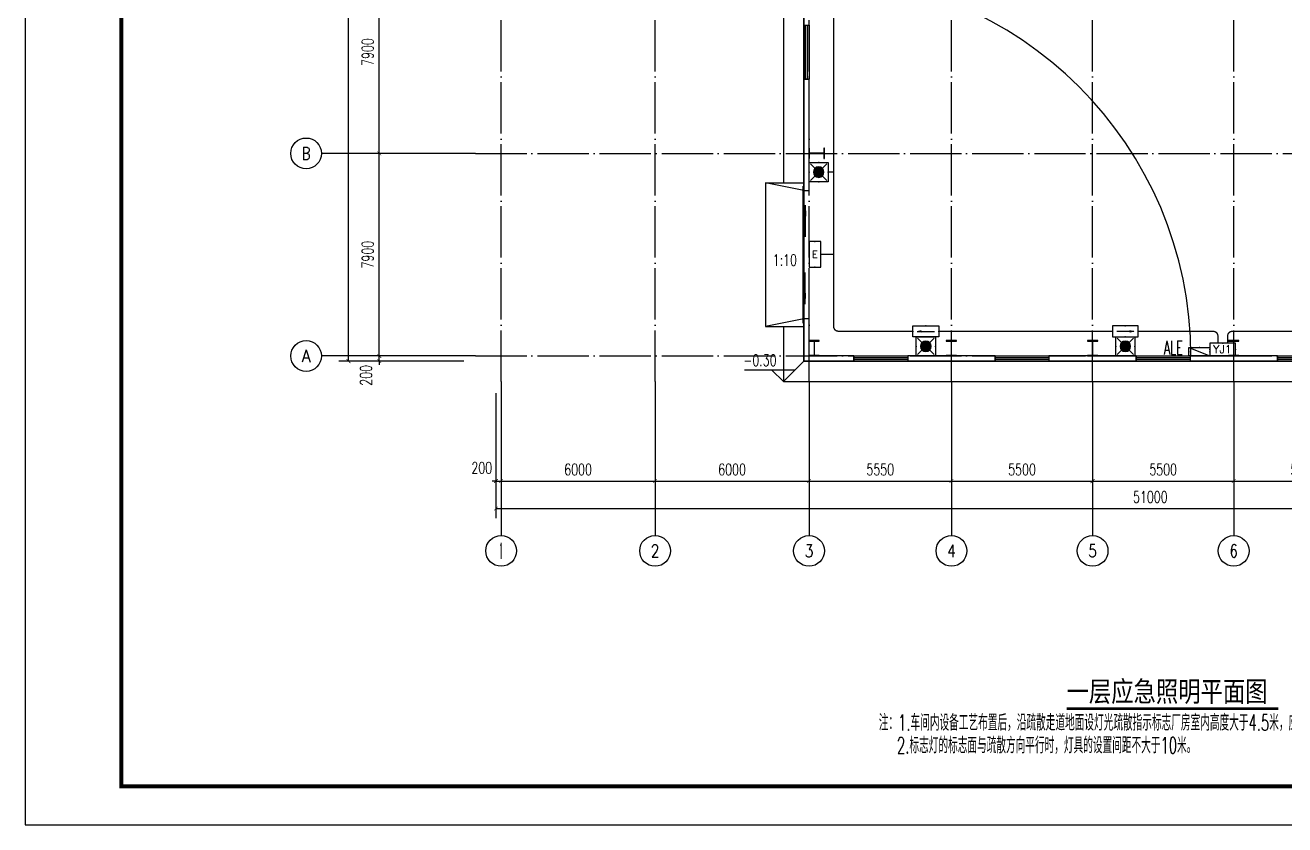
# Model space of a CAD drawing. Extents: x 1162612 to 1711260, y -157368 to 197905.
# Drawn here: x 1604543 to 1653632, y -24012 to 7170 of the extents above; entities that cross this region are included whole.
import ezdxf
from ezdxf.enums import TextEntityAlignment as Align

# ---------------------------------------------------------------- set-up
doc = ezdxf.new("R2010")
doc.units = 0
doc.header["$LTSCALE"] = 1000
doc.header["$MEASUREMENT"] = 0
doc.linetypes.add('DOTE', pattern=[2.42, 2, -0.2, 0.02, -0.2])
doc.layers.get('0').update_dxf_attribs({"linetype": 'CONTINUOUS'})
doc.layers.get('DEFPOINTS').update_dxf_attribs({"linetype": 'CONTINUOUS'})
for name, color, linetype in [('AXIS', 3, 'CONTINUOUS'), ('AXIS_TEXT', 7, 'CONTINUOUS'), ('COLUMN', 99, 'CONTINUOUS'), ('DIM_ELEV', 3, 'CONTINUOUS'), ('DIM_SYMB', 3, 'CONTINUOUS'), ('DOTE', 1, 'DOTE'), ('EQUIP-消防', 3, 'CONTINUOUS'), ('EQUIP-照明', 3, 'CONTINUOUS'), ('EQUIP-箱柜', 3, 'CONTINUOUS'), ('GROUND', 2, 'CONTINUOUS'), ('PUB_TEXT', 7, 'CONTINUOUS'), ('PUB_TITLE', 4, 'CONTINUOUS'), ('STAIR', 2, 'CONTINUOUS'), ('TEL_SYMB', 3, 'CONTINUOUS'), ('TEL_TEXT', 7, 'CONTINUOUS'), ('WALL', 9, 'CONTINUOUS'), ('WINDOW', 99, 'CONTINUOUS'), ('WIRE-照明', 1, 'CONTINUOUS')]:
    doc.layers.add(name, color=color, linetype=linetype)
doc.styles.add('_TCH_AXIS', font='COMPLEX', dxfattribs={"bigfont": 'GBCBIG'})
doc.styles.add('_TCH_DIM', font='SIMPLEX', dxfattribs={"bigfont": 'GBCBIG'})
doc.styles.add('_TEL_DIM', font='SIMPLEX', dxfattribs={"width": 0.8, "height": 3.5, "bigfont": 'HZTXT'})
doc.styles.add('COMPLEX', font='COMPLEX')
doc.styles.add('DIM_FONT', font='SIMPLEX', dxfattribs={"width": 0.7, "bigfont": 'GBCBIG'})
doc.styles.get("Standard").update_dxf_attribs({"font": 'gbenor.shx', "bigfont": 'gbcbig.shx'})
doc.styles.add('STY53', font='COMPLEX', dxfattribs={"width": 0.6, "bigfont": 'HZTXT'})
doc.styles.add('新宋体', font='', dxfattribs={"width": 0.8})
doc.styles.get('新宋体').set_extended_font_data('NSimSun')
doc.dimstyles.new('DIMN150', dxfattribs={"dimscale": 1.5, "dimtxt": 300, "dimasz": 100, "dimexe": 250, "dimexo": 300, "dimgap": 150, "dimtad": 1, "dimdec": 0, "dimzin": 0, "dimtxsty": 'DIM_FONT', "dimblk": 'ARCHTICK', "dimcen": 0.09, "dimclrt": 7, "dimazin": 3, "dimtfac": 1, "dimtdec": 0, "dimtix": 1, "dimtmove": 0, "dimatfit": 3, "dimtolj": 1, "dimtzin": 0})

# ---------------------------------------------------------------- blocks, each defined once
blk = doc.blocks.new('$TCHSYS$WIN2D')
for p, q in [((-0.5, 0.5), (0.5, 0.5)), ((-0.5, 0.5), (-0.5, -0.5)), ((0.5, 0.5), (0.5, -0.5)), ((0.5, 0.167), (-0.5, 0.167)), ((0.5, -0.167), (-0.5, -0.167)), ((-0.5, -0.5), (0.5, -0.5))]:
    blk.add_line(p, q)
blk = doc.blocks.new('$DORLIB2D$00000130')
at = {"color": 0, "linetype": 'CONTINUOUS'}
for p, q in [((-0.5333, 0.6601), (-0.5333, 0.5127)), ((0, 0.6601), (-0.5333, 0.6601)), ((0, 0.5127), (0, 0.6601)), ((0.5333, 0.6601), (0, 0.6601)), ((0.5333, 0.6601), (0.5333, 0.5127)), ((0, 0.5127), (-0.5333, 0.5127)), ((0.5333, 0.5127), (0, 0.5127)), ((-0.3853, 0.2694), (-0.1396, 0.2694)), ((-0.3853, 0.2694), (-0.2999, 0.2144)), ((-0.2999, 0.2144), (-0.2999, 0.2694)), ((0.3853, 0.2694), (0.1396, 0.2694)), ((0.2999, 0.2144), (0.2999, 0.2694)), ((0.3853, 0.2694), (0.2999, 0.2144))]:
    blk.add_line(p, q, dxfattribs=at)
blk = doc.blocks.new('_AXISO')
blk.add_circle((0, 0), 0.5)
at = {"layer": 'AXIS_TEXT', "style": 'COMPLEX', "width": 1.041667}
blk.add_attdef('A', text='', height=0.56, dxfattribs=at).set_placement((-0.25, -0.28), (0.25, -0.28), align=Align.FIT)
blk = doc.blocks.new('_ARCHTICK')
at = {"color": 0, "linetype": 'BYBLOCK', "const_width": 0.15}
blk.add_lwpolyline([(-0.5, -0.5), (0.5, 0.5)], dxfattribs=at)
blk = doc.blocks.new('*D117')
at = {"layer": 'AXIS', "color": 0}
for p, q in [((1734864, 65727), (1734864, 60852)), ((1785864, 65727), (1785864, 60852)), ((1734864, 61227), (1785864, 61227))]:
    blk.add_line(p, q, dxfattribs=at)
at = {"layer": 'DEFPOINTS', "color": 0}
for p in [(1734864, 66177), (1785864, 66177), (1785864, 61227)]:
    blk.add_point(p, dxfattribs=at)
at = {"layer": 'AXIS', "color": 0, "xscale": 150, "yscale": 150, "zscale": 150, "rotation": 180}
blk.add_blockref('_ARCHTICK', (1734864, 61227), dxfattribs=at)
at = {"layer": 'AXIS', "color": 0, "xscale": 150, "yscale": 150, "zscale": 150}
blk.add_blockref('_ARCHTICK', (1785864, 61227), dxfattribs=at)
at = {"layer": 'AXIS', "color": 7, "insert": (1760364, 61677), "char_height": 450, "attachment_point": 5, "style": 'DIM_FONT'}
blk.add_mtext('\\A1;51000', dxfattribs=at)
blk = doc.blocks.new('*D118')
at = {"layer": 'AXIS', "color": 0}
for p, q in [((1734864, 65727), (1734864, 61924)), ((1735064, 65727), (1735064, 61924)), ((1734864, 62299), (1734714, 62299)), ((1734864, 62299), (1735064, 62299)), ((1735064, 62299), (1735214, 62299))]:
    blk.add_line(p, q, dxfattribs=at)
at = {"layer": 'DEFPOINTS', "color": 0}
for p in [(1734864, 66177), (1735064, 66177), (1735064, 62299)]:
    blk.add_point(p, dxfattribs=at)
at = {"layer": 'AXIS', "color": 0, "xscale": 150, "yscale": 150, "zscale": 150}
blk.add_blockref('_ARCHTICK', (1734864, 62299), dxfattribs=at)
at = {"layer": 'AXIS', "color": 0, "xscale": 150, "yscale": 150, "zscale": 150, "rotation": 180}
blk.add_blockref('_ARCHTICK', (1735064, 62299), dxfattribs=at)
at = {"layer": 'AXIS', "color": 7, "insert": (1734309, 62817), "char_height": 450, "attachment_point": 5, "style": 'DIM_FONT'}
blk.add_mtext('\\A1;200', dxfattribs=at)
blk = doc.blocks.new('*D119')
at = {"layer": 'AXIS', "color": 0}
for p, q in [((1735064, 65727), (1735064, 61924)), ((1741064, 65727), (1741064, 61924)), ((1735064, 62299), (1741064, 62299))]:
    blk.add_line(p, q, dxfattribs=at)
at = {"layer": 'DEFPOINTS', "color": 0}
for p in [(1735064, 66177), (1741064, 66177), (1741064, 62299)]:
    blk.add_point(p, dxfattribs=at)
at = {"layer": 'AXIS', "color": 0, "xscale": 150, "yscale": 150, "zscale": 150, "rotation": 180}
blk.add_blockref('_ARCHTICK', (1735064, 62299), dxfattribs=at)
at = {"layer": 'AXIS', "color": 0, "xscale": 150, "yscale": 150, "zscale": 150}
blk.add_blockref('_ARCHTICK', (1741064, 62299), dxfattribs=at)
at = {"layer": 'AXIS', "color": 7, "insert": (1738064, 62749), "char_height": 450, "attachment_point": 5, "style": 'DIM_FONT'}
blk.add_mtext('\\A1;6000', dxfattribs=at)
blk = doc.blocks.new('*D120')
at = {"layer": 'AXIS', "color": 0}
for p, q in [((1741064, 65727), (1741064, 61924)), ((1747064, 65727), (1747064, 61924)), ((1741064, 62299), (1747064, 62299))]:
    blk.add_line(p, q, dxfattribs=at)
at = {"layer": 'DEFPOINTS', "color": 0}
for p in [(1741064, 66177), (1747064, 66177), (1747064, 62299)]:
    blk.add_point(p, dxfattribs=at)
at = {"layer": 'AXIS', "color": 0, "xscale": 150, "yscale": 150, "zscale": 150, "rotation": 180}
blk.add_blockref('_ARCHTICK', (1741064, 62299), dxfattribs=at)
at = {"layer": 'AXIS', "color": 0, "xscale": 150, "yscale": 150, "zscale": 150}
blk.add_blockref('_ARCHTICK', (1747064, 62299), dxfattribs=at)
at = {"layer": 'AXIS', "color": 7, "insert": (1744064, 62749), "char_height": 450, "attachment_point": 5, "style": 'DIM_FONT'}
blk.add_mtext('\\A1;6000', dxfattribs=at)
blk = doc.blocks.new('*D121')
at = {"layer": 'AXIS', "color": 0}
for p, q in [((1747064, 65727), (1747064, 61924)), ((1752614, 65727), (1752614, 61924)), ((1747064, 62299), (1752614, 62299))]:
    blk.add_line(p, q, dxfattribs=at)
at = {"layer": 'DEFPOINTS', "color": 0}
for p in [(1747064, 66177), (1752614, 66177), (1752614, 62299)]:
    blk.add_point(p, dxfattribs=at)
at = {"layer": 'AXIS', "color": 0, "xscale": 150, "yscale": 150, "zscale": 150, "rotation": 180}
blk.add_blockref('_ARCHTICK', (1747064, 62299), dxfattribs=at)
at = {"layer": 'AXIS', "color": 0, "xscale": 150, "yscale": 150, "zscale": 150}
blk.add_blockref('_ARCHTICK', (1752614, 62299), dxfattribs=at)
at = {"layer": 'AXIS', "color": 7, "insert": (1749839, 62749), "char_height": 450, "attachment_point": 5, "style": 'DIM_FONT'}
blk.add_mtext('\\A1;5550', dxfattribs=at)
blk = doc.blocks.new('*D122')
at = {"layer": 'AXIS', "color": 0}
for p, q in [((1752614, 65727), (1752614, 61924)), ((1758114, 65727), (1758114, 61924)), ((1752614, 62299), (1758114, 62299))]:
    blk.add_line(p, q, dxfattribs=at)
at = {"layer": 'DEFPOINTS', "color": 0}
for p in [(1752614, 66177), (1758114, 66177), (1758114, 62299)]:
    blk.add_point(p, dxfattribs=at)
at = {"layer": 'AXIS', "color": 0, "xscale": 150, "yscale": 150, "zscale": 150, "rotation": 180}
blk.add_blockref('_ARCHTICK', (1752614, 62299), dxfattribs=at)
at = {"layer": 'AXIS', "color": 0, "xscale": 150, "yscale": 150, "zscale": 150}
blk.add_blockref('_ARCHTICK', (1758114, 62299), dxfattribs=at)
at = {"layer": 'AXIS', "color": 7, "insert": (1755364, 62749), "char_height": 450, "attachment_point": 5, "style": 'DIM_FONT'}
blk.add_mtext('\\A1;5500', dxfattribs=at)
blk = doc.blocks.new('*D123')
at = {"layer": 'AXIS', "color": 0}
for p, q in [((1758114, 65727), (1758114, 61924)), ((1763614, 65727), (1763614, 61924)), ((1758114, 62299), (1763614, 62299))]:
    blk.add_line(p, q, dxfattribs=at)
at = {"layer": 'DEFPOINTS', "color": 0}
for p in [(1758114, 66177), (1763614, 66177), (1763614, 62299)]:
    blk.add_point(p, dxfattribs=at)
at = {"layer": 'AXIS', "color": 0, "xscale": 150, "yscale": 150, "zscale": 150, "rotation": 180}
blk.add_blockref('_ARCHTICK', (1758114, 62299), dxfattribs=at)
at = {"layer": 'AXIS', "color": 0, "xscale": 150, "yscale": 150, "zscale": 150}
blk.add_blockref('_ARCHTICK', (1763614, 62299), dxfattribs=at)
at = {"layer": 'AXIS', "color": 7, "insert": (1760864, 62749), "char_height": 450, "attachment_point": 5, "style": 'DIM_FONT'}
blk.add_mtext('\\A1;5500', dxfattribs=at)
blk = doc.blocks.new('*D124')
at = {"layer": 'AXIS', "color": 0}
for p, q in [((1763614, 65727), (1763614, 61924)), ((1769114, 65727), (1769114, 61924)), ((1763614, 62299), (1769114, 62299))]:
    blk.add_line(p, q, dxfattribs=at)
at = {"layer": 'DEFPOINTS', "color": 0}
for p in [(1763614, 66177), (1769114, 66177), (1769114, 62299)]:
    blk.add_point(p, dxfattribs=at)
at = {"layer": 'AXIS', "color": 0, "xscale": 150, "yscale": 150, "zscale": 150, "rotation": 180}
blk.add_blockref('_ARCHTICK', (1763614, 62299), dxfattribs=at)
at = {"layer": 'AXIS', "color": 0, "xscale": 150, "yscale": 150, "zscale": 150}
blk.add_blockref('_ARCHTICK', (1769114, 62299), dxfattribs=at)
at = {"layer": 'AXIS', "color": 7, "insert": (1766364, 62749), "char_height": 450, "attachment_point": 5, "style": 'DIM_FONT'}
blk.add_mtext('\\A1;5500', dxfattribs=at)
blk = doc.blocks.new('*D129')
at = {"layer": 'AXIS', "color": 0}
for p, q in [((1733614, 98977), (1728739, 98977)), ((1729114, 66977), (1729114, 98977)), ((1733614, 66977), (1728739, 66977))]:
    blk.add_line(p, q, dxfattribs=at)
at = {"layer": 'DEFPOINTS', "color": 0}
for p in [(1729114, 98977), (1734064, 98977), (1734064, 66977)]:
    blk.add_point(p, dxfattribs=at)
at = {"layer": 'AXIS', "color": 0, "xscale": 150, "yscale": 150, "zscale": 150}
for p, rotation in [((1729114, 98977), 90), ((1729114, 66977), 270)]:
    blk.add_blockref('_ARCHTICK', p, dxfattribs=dict(at, rotation=rotation))
at = {"layer": 'AXIS', "color": 7, "insert": (1728664, 82977), "char_height": 450, "attachment_point": 5, "rotation": 90, "style": 'DIM_FONT'}
blk.add_mtext('\\A1;32000', dxfattribs=at)
blk = doc.blocks.new('*D130')
at = {"layer": 'AXIS', "color": 0}
for p, q in [((1730314, 67177), (1730314, 67327)), ((1733614, 67177), (1729939, 67177)), ((1733614, 66977), (1729939, 66977)), ((1730314, 66977), (1730314, 67177)), ((1730314, 66977), (1730314, 66827))]:
    blk.add_line(p, q, dxfattribs=at)
at = {"layer": 'DEFPOINTS', "color": 0}
for p in [(1730314, 67177), (1734064, 67177), (1734064, 66977)]:
    blk.add_point(p, dxfattribs=at)
at = {"layer": 'AXIS', "color": 0, "xscale": 150, "yscale": 150, "zscale": 150}
for p, rotation in [((1730314, 67177), 270), ((1730314, 66977), 90)]:
    blk.add_blockref('_ARCHTICK', p, dxfattribs=dict(at, rotation=rotation))
at = {"layer": 'AXIS', "color": 7, "insert": (1729797, 66422), "char_height": 450, "attachment_point": 5, "rotation": 90, "style": 'DIM_FONT'}
blk.add_mtext('\\A1;200', dxfattribs=at)
blk = doc.blocks.new('*D131')
at = {"layer": 'AXIS', "color": 0}
for p, q in [((1733614, 75077), (1729939, 75077)), ((1730314, 67177), (1730314, 75077)), ((1733614, 67177), (1729939, 67177))]:
    blk.add_line(p, q, dxfattribs=at)
at = {"layer": 'DEFPOINTS', "color": 0}
for p in [(1730314, 75077), (1734064, 75077), (1734064, 67177)]:
    blk.add_point(p, dxfattribs=at)
at = {"layer": 'AXIS', "color": 0, "xscale": 150, "yscale": 150, "zscale": 150}
for p, rotation in [((1730314, 75077), 90), ((1730314, 67177), 270)]:
    blk.add_blockref('_ARCHTICK', p, dxfattribs=dict(at, rotation=rotation))
at = {"layer": 'AXIS', "color": 7, "insert": (1729864, 71127), "char_height": 450, "attachment_point": 5, "rotation": 90, "style": 'DIM_FONT'}
blk.add_mtext('\\A1;7900', dxfattribs=at)
blk = doc.blocks.new('*D132')
at = {"layer": 'AXIS', "color": 0}
for p, q in [((1733614, 82977), (1729939, 82977)), ((1730314, 75077), (1730314, 82977)), ((1733614, 75077), (1729939, 75077))]:
    blk.add_line(p, q, dxfattribs=at)
at = {"layer": 'DEFPOINTS', "color": 0}
for p in [(1730314, 82977), (1734064, 82977), (1734064, 75077)]:
    blk.add_point(p, dxfattribs=at)
at = {"layer": 'AXIS', "color": 0, "xscale": 150, "yscale": 150, "zscale": 150}
for p, rotation in [((1730314, 82977), 90), ((1730314, 75077), 270)]:
    blk.add_blockref('_ARCHTICK', p, dxfattribs=dict(at, rotation=rotation))
at = {"layer": 'AXIS', "color": 7, "insert": (1729864, 79027), "char_height": 450, "attachment_point": 5, "rotation": 90, "style": 'DIM_FONT'}
blk.add_mtext('\\A1;7900', dxfattribs=at)
blk = doc.blocks.new('$EQUIP$00001167')
for p, q in [((-0.429, 0.429), (0.429, -0.429)), ((-0.429, -0.429), (0.429, 0.429))]:
    blk.add_line(p, q)
blk.add_lwpolyline([(-0.5, 0.5), (-0.5, -0.5), (0.5, -0.5), (0.5, 0.5)], close=True)
blk.add_circle((0, 0), 0.275)
for p in [(-0.5, 0), (0, 0.5), (0.5, 0), (0, -0.5)]:
    blk.add_point(p)
for points in [[(-0.238, 0.137), (0.238, 0.137), (-0.275, 0), (0.275, 0)], [(-0.238, -0.137), (0.238, -0.137), (-0.275, 0), (0.275, 0)], [(-0.137, 0.238), (0.137, 0.238), (-0.238, 0.137), (0.238, 0.137)], [(0, 0.275), (0, 0.275), (-0.137, 0.238), (0.137, 0.238)], [(-0.137, -0.238), (0.137, -0.238), (-0.238, -0.137), (0.238, -0.137)], [(0, -0.275), (0, -0.275), (-0.137, -0.238), (0.137, -0.238)]]:
    blk.add_solid(points)
at = {"flags": 9}
blk.add_attdef('A', (0, 0), '', height=0.00002, dxfattribs=at)
blk = doc.blocks.new('$EQUIP$00001686')
for p, q in [((0.72, 0.6), (-0.72, 0.6)), ((-0.72, 0.6), (-0.72, 0)), ((-0.72, 0), (0.72, 0)), ((0.72, 0), (0.72, 0.6))]:
    blk.add_line(p, q)
at = {"color": 7}
blk.add_line((-0.48, 0.3), (0.48, 0.3), dxfattribs=at)
for p in [(-0.72, 0.3), (0, 0.6), (0, 0), (0.72, 0.3)]:
    blk.add_point(p)
blk.add_solid([(-0.24, 0.228), (-0.528, 0.3), (-0.24, 0.372)])
blk = doc.blocks.new('$EQUIP$00001776')
for p, q in [((0.72, 0.66), (-0.72, 0.66)), ((-0.72, 0.66), (-0.72, 0)), ((-0.72, 0), (0.72, 0)), ((0.72, 0), (0.72, 0.66))]:
    blk.add_line(p, q)
for p in [(-0.72, 0.33), (0, 0.66), (0, 0), (0.72, 0.33)]:
    blk.add_point(p)
blk = doc.blocks.new('$EQUIP$00002942')
for p, q in [((-0.75, 0.6), (-0.75, 0)), ((-0.75, 0), (0.75, 0.6)), ((0.75, 0.6), (-0.75, 0.6)), ((-0.75, 0), (0.75, 0)), ((0.75, 0), (0.75, 0.6))]:
    blk.add_line(p, q)
at = {"const_width": 0.04}
blk.add_lwpolyline([(-0.75, 0.6), (-0.75, 0), (0.75, 0), (0.75, 0.6), (-0.75, 0.6), (-0.75, 0)], dxfattribs=at)
for p in [(-0.75, 0.3), (0, 0.6), (0, 0), (0.75, 0.3)]:
    blk.add_point(p)
blk = doc.blocks.new('$EQUIP$00001924')
for p, q in [((-0.65, 0.65), (-0.65, 0)), ((0.65, 0.65), (-0.65, 0.65)), ((0.65, 0), (0.65, 0.65)), ((-0.65, 0), (0.65, 0))]:
    blk.add_line(p, q)
for p in [(0, 0.65), (-0.65, 0.325), (0, 0), (0.65, 0.325)]:
    blk.add_point(p)
at = {"color": 7, "style": '_TEL_DIM'}
blk.add_attdef('$TEXT$', text='', height=0.4, dxfattribs=at).set_placement((-0.014, 0.343), align=Align.MIDDLE_CENTER)
blk = doc.blocks.new('D2222')
at = {"color": 8}
blk.add_lwpolyline([(1734864.1, 98976.5), (1785864.1, 98976.5), (1785864.1, 66976.5), (1746864.1, 66976.5), (1746864.1, 82776.5), (1734864.1, 82776.5)], close=True, dxfattribs=at)
blk.add_arc((1747071.4, 67151.8), 14875.3, 0.09508, 90.0282, dxfattribs=at)
at = {"layer": 'AXIS', "color": 8}
for p, q in [((1734064.1, 75076.5), (1728064.1, 75076.5)), ((1734064.1, 67176.5), (1728064.1, 67176.5)), ((1735064.1, 66176.5), (1735064.1, 60176.5)), ((1741064.1, 66176.5), (1741064.1, 60176.5)), ((1747064.1, 66176.5), (1747064.1, 60176.5)), ((1752614.1, 66176.5), (1752614.1, 60176.5)), ((1758114.1, 66176.5), (1758114.1, 60176.5)), ((1763614.1, 66176.5), (1763614.1, 60176.5))]:
    blk.add_line(p, q, dxfattribs=at)
at = {"layer": 'COLUMN', "color": 8}
for p, q in [((1747086.1, 75276.5), (1747064.1, 75276.5)), ((1747064.1, 75276.5), (1747064.1, 74876.5)), ((1747086.1, 75087.5), (1747086.1, 75276.5)), ((1747664.1, 75276.5), (1747642.1, 75276.5)), ((1747642.1, 75276.5), (1747642.1, 75087.5)), ((1747664.1, 74876.5), (1747664.1, 75276.5)), ((1747064.1, 74876.5), (1747086.1, 74876.5)), ((1747091.1, 75082.5), (1747086.1, 75087.5)), ((1747086.1, 75065.5), (1747091.1, 75070.5)), ((1747086.1, 74876.5), (1747086.1, 75065.5)), ((1747637.1, 75082.5), (1747091.1, 75082.5)), ((1747091.1, 75070.5), (1747637.1, 75070.5)), ((1747642.1, 75087.5), (1747637.1, 75082.5)), ((1747637.1, 75070.5), (1747642.1, 75065.5)), ((1747642.1, 75065.5), (1747642.1, 74876.5)), ((1747642.1, 74876.5), (1747664.1, 74876.5)), ((1747464.1, 67776.5), (1747064.1, 67776.5)), ((1747064.1, 67776.5), (1747064.1, 67754.5)), ((1747064.1, 67754.5), (1747253.1, 67754.5)), ((1747253.1, 67754.5), (1747258.1, 67749.5)), ((1747258.1, 67749.5), (1747258.1, 67203.5)), ((1747270.1, 67749.5), (1747275.1, 67754.5)), ((1747270.1, 67203.5), (1747270.1, 67749.5)), ((1747275.1, 67754.5), (1747464.1, 67754.5)), ((1747464.1, 67754.5), (1747464.1, 67776.5)), ((1752814.1, 67776.5), (1752414.1, 67776.5)), ((1752414.1, 67776.5), (1752414.1, 67754.5)), ((1752414.1, 67754.5), (1752603.1, 67754.5)), ((1752603.1, 67754.5), (1752608.1, 67749.5)), ((1752608.1, 67749.5), (1752608.1, 67203.5)), ((1752620.1, 67749.5), (1752625.1, 67754.5)), ((1752620.1, 67203.5), (1752620.1, 67749.5)), ((1752625.1, 67754.5), (1752814.1, 67754.5)), ((1752814.1, 67754.5), (1752814.1, 67776.5)), ((1758314.1, 67776.5), (1757914.1, 67776.5)), ((1757914.1, 67776.5), (1757914.1, 67754.5)), ((1757914.1, 67754.5), (1758103.1, 67754.5)), ((1758103.1, 67754.5), (1758108.1, 67749.5)), ((1758108.1, 67749.5), (1758108.1, 67203.5)), ((1758120.1, 67749.5), (1758125.1, 67754.5)), ((1758120.1, 67203.5), (1758120.1, 67749.5)), ((1758125.1, 67754.5), (1758314.1, 67754.5)), ((1758314.1, 67754.5), (1758314.1, 67776.5)), ((1763814.1, 67776.5), (1763414.1, 67776.5)), ((1763414.1, 67776.5), (1763414.1, 67754.5)), ((1763414.1, 67754.5), (1763603.1, 67754.5)), ((1763603.1, 67754.5), (1763608.1, 67749.5)), ((1763608.1, 67749.5), (1763608.1, 67203.5)), ((1763620.1, 67749.5), (1763625.1, 67754.5)), ((1763620.1, 67203.5), (1763620.1, 67749.5)), ((1763625.1, 67754.5), (1763814.1, 67754.5)), ((1763814.1, 67754.5), (1763814.1, 67776.5)), ((1747253.1, 67198.5), (1747064.1, 67198.5)), ((1747064.1, 67198.5), (1747064.1, 67176.5)), ((1747064.1, 67176.5), (1747464.1, 67176.5)), ((1747258.1, 67203.5), (1747253.1, 67198.5)), ((1747275.1, 67198.5), (1747270.1, 67203.5)), ((1747464.1, 67198.5), (1747275.1, 67198.5)), ((1747464.1, 67176.5), (1747464.1, 67198.5)), ((1752603.1, 67198.5), (1752414.1, 67198.5)), ((1752414.1, 67198.5), (1752414.1, 67176.5)), ((1752414.1, 67176.5), (1752814.1, 67176.5)), ((1752608.1, 67203.5), (1752603.1, 67198.5)), ((1752625.1, 67198.5), (1752620.1, 67203.5)), ((1752814.1, 67198.5), (1752625.1, 67198.5)), ((1752814.1, 67176.5), (1752814.1, 67198.5)), ((1758103.1, 67198.5), (1757914.1, 67198.5)), ((1757914.1, 67198.5), (1757914.1, 67176.5)), ((1757914.1, 67176.5), (1758314.1, 67176.5)), ((1758108.1, 67203.5), (1758103.1, 67198.5)), ((1758125.1, 67198.5), (1758120.1, 67203.5)), ((1758314.1, 67198.5), (1758125.1, 67198.5)), ((1758314.1, 67176.5), (1758314.1, 67198.5)), ((1763603.1, 67198.5), (1763414.1, 67198.5)), ((1763414.1, 67198.5), (1763414.1, 67176.5)), ((1763414.1, 67176.5), (1763814.1, 67176.5)), ((1763608.1, 67203.5), (1763603.1, 67198.5)), ((1763625.1, 67198.5), (1763620.1, 67203.5)), ((1763814.1, 67198.5), (1763625.1, 67198.5)), ((1763814.1, 67176.5), (1763814.1, 67198.5))]:
    blk.add_line(p, q, dxfattribs=at)
at = {"layer": 'DIM_ELEV', "color": 8}
for p, q in [((1746514.1, 66626.5), (1744547, 66626.5)), ((1746064.1, 66176.5), (1745614.1, 66626.5)), ((1746064.1, 66176.5), (1746514.1, 66626.5))]:
    blk.add_line(p, q, dxfattribs=at)
at = {"layer": 'DIM_SYMB', "color": 8}
blk.add_lwpolyline([(1746737.9, 70535.8, 0, 0, 0), (1745928.4, 70535.8, 120, 0, 0), (1745478.4, 70535.8, 0, 0, 0)], format="xyseb", dxfattribs=at)
at = {"layer": 'DOTE', "color": 8}
for p, q in [((1735064.1, 66176.5), (1735064.1, 99776.5)), ((1735064.1, 66176.5), (1735064.1, 99776.5)), ((1741064.1, 66176.5), (1741064.1, 99776.5)), ((1747064.1, 66176.5), (1747064.1, 99776.5)), ((1752614.1, 66176.5), (1752614.1, 99776.5)), ((1758114.1, 66176.5), (1758114.1, 99776.5)), ((1763614.1, 66176.5), (1763614.1, 99776.5)), ((1734064.1, 75076.5), (1786664.1, 75076.5)), ((1734064.1, 67176.5), (1786664.1, 67176.5))]:
    blk.add_line(p, q, dxfattribs=at)
at = {"layer": 'GROUND', "color": 8}
for p, q in [((1746864.1, 82776.5), (1746864.1, 73926.5)), ((1746064.1, 81976.5), (1746064.1, 73926.5)), ((1746064.1, 68326.5), (1746064.1, 66176.5)), ((1746864.1, 68326.5), (1746864.1, 66976.5)), ((1746864.1, 66976.5), (1746064.1, 66176.5)), ((1746864.1, 66976.5), (1769066.9, 66976.5)), ((1746064.1, 66176.5), (1769066.9, 66176.5))]:
    blk.add_line(p, q, dxfattribs=at)
at = {"layer": 'STAIR', "color": 8}
for p, q in [((1745364.1, 73926.5), (1745364.1, 68326.5)), ((1745364.1, 73926.5), (1746864.1, 73926.5)), ((1746864.1, 73626.5), (1745364.1, 73926.5)), ((1746864.1, 73926.5), (1746864.1, 68326.5)), ((1746864.1, 68626.5), (1745364.1, 68326.5)), ((1745364.1, 68326.5), (1746864.1, 68326.5))]:
    blk.add_line(p, q, dxfattribs=at)
at = {"layer": 'WALL', "color": 8}
for p, q in [((1747064.1, 77976.5), (1746864.1, 77976.5)), ((1746864.1, 77976.5), (1746864.1, 75076.5)), ((1747064.1, 75276.5), (1747064.1, 77976.5)), ((1746864.1, 75076.5), (1746864.1, 73626.5)), ((1747064.1, 73626.5), (1747064.1, 74876.5)), ((1746864.1, 73626.5), (1747064.1, 73626.5)), ((1747064.1, 68626.5), (1746864.1, 68626.5)), ((1746864.1, 68626.5), (1746864.1, 66976.5)), ((1747064.1, 67776.5), (1747064.1, 68626.5)), ((1747064.1, 67198.5), (1747064.1, 67754.5)), ((1746864.1, 66976.5), (1748814.1, 66976.5)), ((1748814.1, 67176.5), (1747464.1, 67176.5)), ((1748814.1, 66976.5), (1748814.1, 67176.5)), ((1752414.1, 67176.5), (1750914.1, 67176.5)), ((1750914.1, 67176.5), (1750914.1, 66976.5)), ((1750914.1, 66976.5), (1752620.1, 66976.5)), ((1752620.1, 66976.5), (1754314.1, 66976.5)), ((1754314.1, 67176.5), (1752814.1, 67176.5)), ((1754314.1, 66976.5), (1754314.1, 67176.5)), ((1757914.1, 67176.5), (1756414.1, 67176.5)), ((1756414.1, 67176.5), (1756414.1, 66976.5)), ((1756414.1, 66976.5), (1758108.1, 66976.5)), ((1758108.1, 66976.5), (1759814.1, 66976.5)), ((1759814.1, 67176.5), (1758314.1, 67176.5)), ((1759814.1, 66976.5), (1759814.1, 67176.5)), ((1763414.1, 67176.5), (1761914.1, 67176.5)), ((1761914.1, 67176.5), (1761914.1, 66976.5)), ((1761914.1, 66976.5), (1763620.1, 66976.5)), ((1763620.1, 66976.5), (1765314.1, 66976.5)), ((1765314.1, 67176.5), (1763814.1, 67176.5)), ((1765314.1, 66976.5), (1765314.1, 67176.5))]:
    blk.add_line(p, q, dxfattribs=at)
at = {"layer": 'AXIS', "color": 8}
ref = blk.add_blockref('_AXISO', (1727464.1, 75076.5), dxfattribs=dict(at, xscale=1200, yscale=1200, zscale=1200))
ref.add_attrib('A', 'B', dxfattribs={"layer": 'AXIS_TEXT', "color": 8, "height": 493.2, "style": '_TCH_AXIS', "width": 0.823529}).set_placement((1727299.7, 74829.9), (1727628.5, 74829.9), align=Align.FIT)
ref = blk.add_blockref('_AXISO', (1727464.1, 67176.5), dxfattribs=dict(at, xscale=1200, yscale=1200, zscale=1200))
ref.add_attrib('A', 'A', dxfattribs={"layer": 'AXIS_TEXT', "color": 8, "height": 468.8, "style": '_TCH_AXIS', "width": 0.888889}).set_placement((1727285.5, 66942.2), (1727642.7, 66942.2), align=Align.FIT)
ref = blk.add_blockref('_AXISO', (1735064.1, 59576.5), dxfattribs=dict(at, xscale=1200, yscale=1200, zscale=1200))
ref.add_attrib('A', '1', dxfattribs={"layer": 'AXIS_TEXT', "color": 8, "height": 624.4, "style": '_TCH_AXIS', "width": 0.555556}).set_placement((1734989.8, 59264.3), (1735138.4, 59264.3), align=Align.FIT)
ref = blk.add_blockref('_AXISO', (1741064.1, 59576.5), dxfattribs=dict(at, xscale=1200, yscale=1200, zscale=1200))
ref.add_attrib('A', '2', dxfattribs={"layer": 'AXIS_TEXT', "color": 8, "height": 493.2, "style": '_TCH_AXIS'}).set_placement((1740899.7, 59329.9), (1741228.5, 59329.9), align=Align.FIT)
ref = blk.add_blockref('_AXISO', (1747064.1, 59576.5), dxfattribs=dict(at, xscale=1200, yscale=1200, zscale=1200))
ref.add_attrib('A', '3', dxfattribs={"layer": 'AXIS_TEXT', "color": 8, "height": 493.2, "style": '_TCH_AXIS'}).set_placement((1746899.7, 59329.9), (1747228.5, 59329.9), align=Align.FIT)
ref = blk.add_blockref('_AXISO', (1752614.1, 59576.5), dxfattribs=dict(at, xscale=1200, yscale=1200, zscale=1200))
ref.add_attrib('A', '4', dxfattribs={"layer": 'AXIS_TEXT', "color": 8, "height": 480.7, "style": '_TCH_AXIS', "width": 0.9375}).set_placement((1752442.4, 59336.2), (1752785.8, 59336.2), align=Align.FIT)
ref = blk.add_blockref('_AXISO', (1758114.1, 59576.5), dxfattribs=dict(at, xscale=1200, yscale=1200, zscale=1200))
ref.add_attrib('A', '5', dxfattribs={"layer": 'AXIS_TEXT', "color": 8, "height": 493.2, "style": '_TCH_AXIS'}).set_placement((1757949.7, 59329.9), (1758278.5, 59329.9), align=Align.FIT)
ref = blk.add_blockref('_AXISO', (1763614.1, 59576.5), dxfattribs=dict(at, xscale=1200, yscale=1200, zscale=1200))
ref.add_attrib('A', '6', dxfattribs={"layer": 'AXIS_TEXT', "color": 8, "height": 506.1, "style": '_TCH_AXIS', "width": 0.928571}).set_placement((1763457.5, 59323.5), (1763770.8, 59323.5), align=Align.FIT)
at = {"layer": 'WINDOW', "color": 8, "yscale": -200, "rotation": 270}
for name, p, xscale, zscale in [('$TCHSYS$WIN2D', (1746964.1, 79026.5), 2100, 2100), ('$DORLIB2D$00000130', (1746964.1, 71126.5), 5000, 5000)]:
    blk.add_blockref(name, p, dxfattribs=dict(at, xscale=xscale, zscale=zscale))
at = {"layer": 'WINDOW', "color": 8, "xscale": 2100, "yscale": 200, "zscale": 2100}
for p in [(1749864.1, 67076.5), (1755364.1, 67076.5), (1760864.1, 67076.5), (1766364.1, 67076.5)]:
    blk.add_blockref('$TCHSYS$WIN2D', p, dxfattribs=at)
at = {"layer": 'PUB_TEXT', "color": 8, "style": '_TCH_DIM', "width": 0.705882}
blk.add_text('1:10', height=446.25, dxfattribs=at).set_placement((1745650.7, 70693.3))
at = {"layer": 'PUB_TEXT', "color": 7, "style": '_TCH_DIM', "width": 0.705882}
blk.add_text('-0.30', height=446.25, dxfattribs=at).set_placement((1744502, 66784))
at = {"layer": 'AXIS', "color": 8}
for p1, p2, distance, picture, middle in [((1734064.1, 66976.5), (1734064.1, 98976.5), 4950, '*D129', (1728664.1, 82976.5)), ((1734064.1, 75076.5), (1734064.1, 82976.5), 3750, '*D132', (1729864.1, 79026.5)), ((1734064.1, 67176.5), (1734064.1, 75076.5), 3750, '*D131', (1729864.1, 71126.5)), ((1734864.1, 66176.5), (1785864.1, 66176.5), -4950, '*D117', (1760364.1, 61676.5)), ((1735064.1, 66176.5), (1741064.1, 66176.5), -3877.2, '*D119', (1738064.1, 62749.3)), ((1741064.1, 66176.5), (1747064.1, 66176.5), -3877.2, '*D120', (1744064.1, 62749.3)), ((1747064.1, 66176.5), (1752614.1, 66176.5), -3877.2, '*D121', (1749839.1, 62749.3)), ((1752614.1, 66176.5), (1758114.1, 66176.5), -3877.2, '*D122', (1755364.1, 62749.3)), ((1758114.1, 66176.5), (1763614.1, 66176.5), -3877.2, '*D123', (1760864.1, 62749.3)), ((1763614.1, 66176.5), (1769114.1, 66176.5), -3877.2, '*D124', (1766364.1, 62749.3))]:
    dim = blk.add_aligned_dim(p1=p1, p2=p2, distance=distance, dimstyle='DIMN150', dxfattribs=at)
    dim.commit()
    dim.dimension.update_dxf_attribs({"geometry": picture, "text_midpoint": middle})
for base, p1, p2, angle, picture, middle in [((1730314.1, 67176.5), (1734064.1, 66976.5), (1734064.1, 67176.5), 90, '*D130', (1729796.6, 66421.5)), ((1735064.1, 62299.3), (1734864.1, 66176.5), (1735064.1, 66176.5), 0, '*D118', (1734309.1, 62816.8))]:
    dim = blk.add_linear_dim(base=base, p1=p1, p2=p2, angle=angle, dimstyle='DIMN150', dxfattribs=at)
    dim.commit()
    dim.dimension.update_dxf_attribs({"geometry": picture, "text_midpoint": middle, "dimtype": 161})

msp = doc.modelspace()

# ---------------------------------------------------------------- linework, layer by layer
at = {"layer": 'PUB_TITLE'}
msp.add_lwpolyline([(1604543, -24012), (1693643, -24012), (1693643, 38988), (1604543, 38988)], close=True, dxfattribs=at)
at = {"layer": 'PUB_TITLE', "const_width": 150}
msp.add_lwpolyline([(1608293, -22512), (1692143, -22512), (1692143, 37488), (1608293, 37488)], close=True, dxfattribs=at)
at = {"layer": 'TEL_SYMB', "color": 1, "const_width": 105}
msp.add_lwpolyline([(1645127, -19481), (1653376, -19481)], dxfattribs=at)
at = {"layer": 'WIRE-照明', "linetype": 'CONTINUOUS', "const_width": 52.5}
for points in [[(1636051, 8905), (1636051, -4583, 0.414214), (1636231, -4763), (1639137, -4763)], [(1651024, -5230), (1651024, -4950, 0.414214), (1650844, -4770), (1647920, -4770)], [(1655272, -4770), (1651584, -4770, 0.414214), (1651404, -4950), (1651404, -5230)]]:
    msp.add_lwpolyline(points, format="xyb", dxfattribs=at)
for points in [[(1635841, 1441), (1636051, 1441)], [(1635553, -1764), (1636051, -1764)], [(1646912, -4763), (1640145, -4763)]]:
    msp.add_lwpolyline(points, dxfattribs=at)

# ---------------------------------------------------------------- block references
msp.add_blockref('D2222', (-111973, -72907))
at = {"layer": 'EQUIP-消防', "xscale": 770, "yscale": 770, "zscale": 770.0000000000001}
msp.add_blockref('$EQUIP$00001924', (1651211, -5730), dxfattribs=at).add_auto_attribs({'$TEXT$': 'YJ1'})
at = {"layer": 'EQUIP-照明'}
for name, p, xscale, yscale, zscale, rotation in [('$EQUIP$00001167', (1635466, 1441), -750, 750, 750, 270), ('$EQUIP$00001686', (1639641, -4560), -700, 700, 700, 180), ('$EQUIP$00001686', (1647416, -4560), 700, 700, 700, 180), ('$EQUIP$00001167', (1639641, -5355), -750, 750, 750, 270), ('$EQUIP$00001167', (1647416, -5355), -750, 750, 750, 270)]:
    msp.add_blockref(name, p, dxfattribs=dict(at, xscale=xscale, yscale=yscale, zscale=zscale, rotation=rotation))
ref = msp.add_blockref('$EQUIP$00001776', (1635091, -1764), dxfattribs=dict(at, xscale=699.9999999999991, yscale=700, zscale=700, rotation=270))
ref.add_attrib('$TEXT$', 'E', dxfattribs={"layer": '0', "color": 7, "height": 280, "style": '_TEL_DIM'}).set_placement((1635322, -1764), align=Align.MIDDLE_CENTER)
at = {"layer": 'EQUIP-箱柜', "xscale": -546, "yscale": 546, "zscale": 546, "rotation": 180}
msp.add_blockref('$EQUIP$00002942', (1650301, -5403), dxfattribs=at)

# ---------------------------------------------------------------- texts
at = {"layer": 'TEL_TEXT', "color": 1, "style": '新宋体', "width": 0.8}
msp.add_text('一层应急照明平面图', height=797.5, dxfattribs=at).set_placement((1645127, -19209))
at = {"layer": 'WIRE-照明', "color": 3, "linetype": 'CONTINUOUS', "style": 'STY53', "width": 0.6}
msp.add_text('ALE', height=532.2, dxfattribs=at).set_placement((1649286, -5411), align=Align.MIDDLE)
for s, p in [('注：1.车间内设备工艺布置后，沿疏散走道地面设灯光疏散指示标志厂房室内高度大于4.5米，应采用大型或特大型标志灯。', (1637809, -20340)), ('2.标志灯的标志面与疏散方向平行时，灯具的设置间距不大于10米。', (1638519, -21226))]:
    msp.add_text(s, height=627.26, dxfattribs=at).set_placement(p)

doc.saveas('drawing.dxf')
